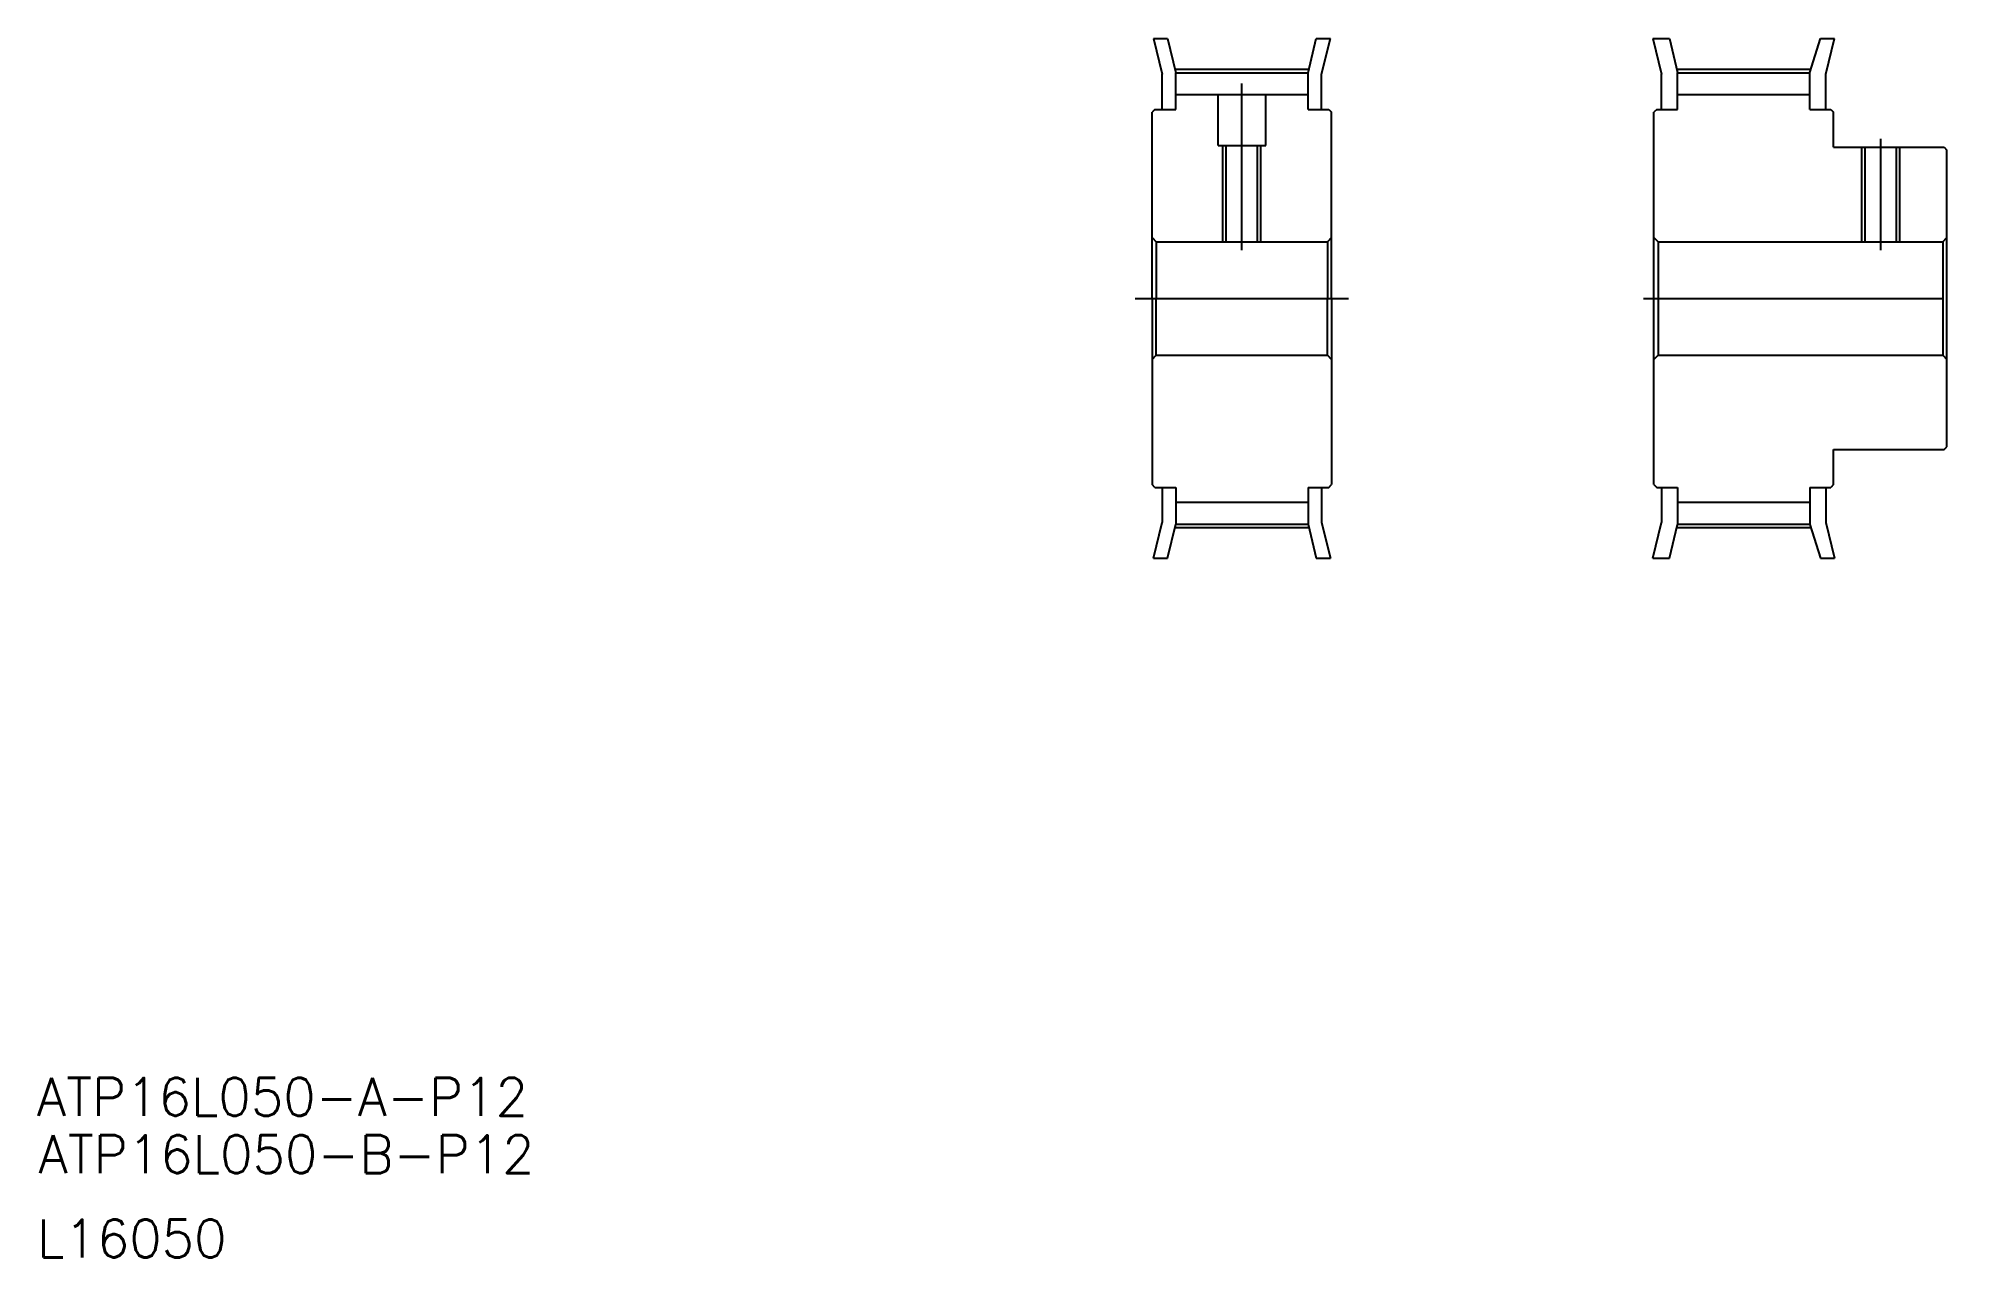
# Model space of a CAD drawing. Extents: x 10 to 214, y 10 to 139.
import ezdxf

# ---------------------------------------------------------------- set-up
doc = ezdxf.new("R2010")
doc.units = 0
doc.linetypes.add('CENTER', pattern=[50.8, 31.75, -6.35, 6.35, -6.35])
doc.linetypes.add('DASHED', pattern=[19.05, 12.7, -6.35])
doc.layers.get('0').update_dxf_attribs({"linetype": 'CONTINUOUS'})
doc.layers.add('CENTER', color=1, linetype='CENTER')
doc.styles.get("Standard").update_dxf_attribs({"font": 'txt', "bigfont": 'BIGFONT'})

msp = doc.modelspace()

# ---------------------------------------------------------------- linework, layer by layer
at = {"color": 7, "linetype": 'CONTINUOUS'}
for p, q in [((128.12, 138.98), (129.04, 135.2)), ((128.12, 138.98), (129.61, 138.98)), ((129.61, 138.98), (130.48, 135.35)), ((144.48, 135.35), (145.36, 138.98)), ((145.36, 138.98), (146.85, 138.98)), ((145.92, 135.2), (146.85, 138.98)), ((180.97, 138.98), (181.89, 135.2)), ((180.97, 138.98), (182.71, 138.98)), ((182.71, 138.98), (183.58, 135.39)), ((197.58, 135.39), (198.71, 138.98)), ((198.71, 138.98), (200.2, 138.98)), ((199.27, 135.2), (200.2, 138.98)), ((129.04, 131.48), (129.04, 135.2)), ((130.48, 135.36), (144.48, 135.36)), ((130.48, 131.48), (130.48, 135.35)), ((144.48, 131.48), (144.48, 135.35)), ((145.92, 131.48), (145.92, 135.2)), ((181.89, 131.48), (181.89, 135.2)), ((183.58, 131.48), (183.58, 135.39)), ((183.58, 135.36), (197.58, 135.36)), ((197.58, 131.48), (197.58, 135.39)), ((199.27, 131.48), (199.27, 135.2)), ((130.48, 133.05), (144.48, 133.05)), ((183.58, 133.05), (197.58, 133.05)), ((128.28, 131.48), (127.98, 131.18)), ((127.98, 111.48), (127.98, 131.18)), ((128.28, 131.48), (130.48, 131.48)), ((144.48, 131.48), (146.68, 131.48)), ((146.68, 131.48), (146.98, 131.18)), ((146.98, 111.48), (146.98, 131.18)), ((181.38, 131.48), (181.08, 131.18)), ((181.08, 91.78), (181.08, 131.18)), ((181.38, 131.48), (183.58, 131.48)), ((197.58, 131.48), (199.78, 131.48)), ((199.78, 131.48), (200.08, 131.18)), ((200.08, 127.48), (200.08, 131.18)), ((200.08, 127.48), (211.78, 127.48)), ((211.78, 127.48), (212.08, 127.18)), ((212.08, 95.78), (212.08, 127.18)), ((127.98, 117.93), (128.43, 117.48)), ((128.43, 117.48), (146.53, 117.48)), ((128.43, 117.48), (128.43, 111.48)), ((146.98, 117.93), (146.53, 117.48)), ((146.53, 117.48), (146.53, 111.48)), ((181.08, 117.93), (181.53, 117.48)), ((181.53, 117.48), (211.63, 117.48)), ((181.53, 117.48), (181.53, 105.48)), ((211.63, 117.48), (212.08, 117.93)), ((211.63, 117.48), (211.63, 105.48)), ((127.98, 111.48), (127.98, 91.78)), ((128.43, 105.48), (128.43, 111.48)), ((146.53, 105.48), (146.53, 111.48)), ((146.98, 111.48), (146.98, 91.78)), ((127.98, 105.03), (128.43, 105.48)), ((128.43, 105.48), (146.53, 105.48)), ((146.98, 105.03), (146.53, 105.48)), ((181.08, 105.03), (181.53, 105.48)), ((181.53, 105.48), (211.63, 105.48)), ((189.06, 105.48), (189.06, 105.48)), ((196.58, 105.48), (196.58, 105.48)), ((211.63, 105.48), (212.08, 105.03)), ((200.08, 95.48), (211.78, 95.48)), ((200.08, 91.78), (200.08, 95.48)), ((211.78, 95.48), (212.08, 95.78)), ((128.28, 91.48), (127.98, 91.78)), ((128.28, 91.48), (130.48, 91.48)), ((129.04, 91.48), (129.04, 87.76)), ((130.48, 91.48), (130.48, 87.61)), ((130.48, 89.91), (144.48, 89.91)), ((144.48, 91.48), (146.68, 91.48)), ((144.48, 91.48), (144.48, 87.61)), ((145.92, 91.48), (145.92, 87.76)), ((146.68, 91.48), (146.98, 91.78)), ((181.08, 91.78), (181.38, 91.48)), ((181.38, 91.48), (183.58, 91.48)), ((181.89, 91.48), (181.89, 87.76)), ((183.58, 91.48), (183.58, 87.57)), ((183.58, 89.91), (197.58, 89.91)), ((197.58, 91.48), (197.58, 87.57)), ((197.58, 91.48), (199.78, 91.48)), ((199.27, 91.48), (199.27, 87.76)), ((200.08, 91.78), (199.78, 91.48)), ((128.12, 83.98), (129.04, 87.76)), ((145.92, 87.76), (146.85, 83.98)), ((180.97, 83.98), (181.89, 87.76)), ((199.27, 87.76), (200.2, 83.98)), ((129.61, 83.98), (130.48, 87.61)), ((130.48, 87.61), (144.48, 87.61)), ((144.48, 87.61), (145.36, 83.98)), ((182.71, 83.98), (183.58, 87.57)), ((183.58, 87.61), (197.58, 87.61)), ((197.58, 87.57), (198.71, 83.98)), ((128.12, 83.98), (129.61, 83.98)), ((145.36, 83.98), (146.85, 83.98)), ((180.97, 83.98), (182.71, 83.98)), ((198.71, 83.98), (200.2, 83.98))]:
    msp.add_line(p, q, dxfattribs=at)
at = {"color": 3, "linetype": 'DASHED'}
for p, q in [((134.96, 127.68), (134.96, 133.05)), ((140.01, 127.68), (140.01, 133.05)), ((134.96, 127.68), (140.01, 127.68)), ((135.48, 117.48), (135.48, 127.68)), ((135.83, 117.48), (135.83, 127.68)), ((139.14, 117.48), (139.14, 127.68)), ((139.48, 117.48), (139.48, 127.68)), ((203.08, 117.48), (203.08, 127.48)), ((203.43, 117.48), (203.43, 127.48)), ((206.74, 117.48), (206.74, 127.48)), ((207.08, 117.48), (207.08, 127.48))]:
    msp.add_line(p, q, dxfattribs=at)
at = {"layer": 'CENTER', "color": 1, "linetype": 'CENTER'}
for p, q in [((130.39, 135.74), (144.58, 135.74)), ((183.5, 135.74), (197.69, 135.74)), ((137.48, 116.58), (137.48, 134.21)), ((205.08, 116.58), (205.08, 128.38)), ((126.18, 111.48), (148.78, 111.48)), ((179.98, 111.48), (214.25, 111.48)), ((130.39, 87.23), (144.58, 87.23)), ((183.5, 87.23), (197.69, 87.23))]:
    msp.add_line(p, q, dxfattribs=at)

# ---------------------------------------------------------------- texts
at = {"color": 7, "linetype": 'CONTINUOUS'}
for s, p in [('ATP16L050-A-P12', (10, 25)), ('ATP16L050-B-P12', (10.18, 18.93)), ('L16050', (10, 10))]:
    msp.add_text(s, height=4, dxfattribs=at).set_placement(p)

doc.saveas('drawing.dxf')
